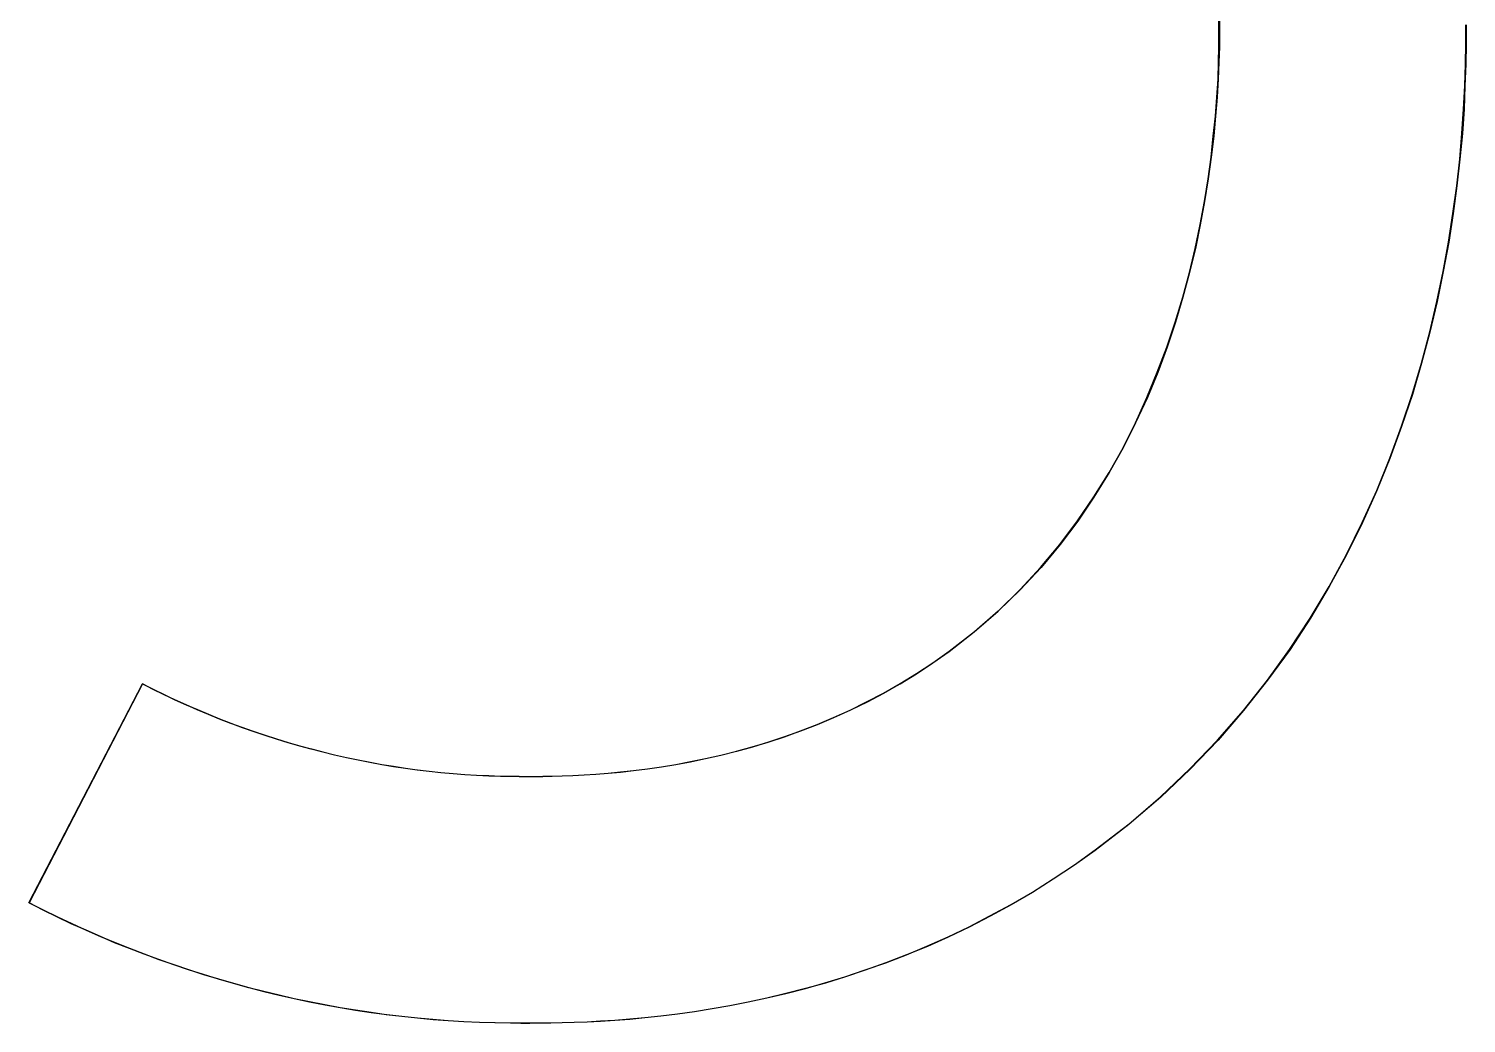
# Model space of a CAD drawing. Extents: x 22 to 393, y -205 to -25.
# Drawn here: x 365.639 to 368.952, y -47.699 to -45.406 of the extents above; entities that cross this region are included whole.
import ezdxf

# ---------------------------------------------------------------- set-up
doc = ezdxf.new("R2010")
doc.units = 0
doc.layers.add('BLACK', color=7, linetype='CONTINUOUS')

msp = doc.modelspace()

# ---------------------------------------------------------------- linework, layer by layer
at = {"layer": 'BLACK', "linetype": 'CONTINUOUS'}
for p, q in [((368.382, -45.4151), (368.382, -45.3857)), ((368.383, -45.3857), (368.383, -45.4151)), ((368.382, -45.4477), (368.382, -45.4151)), ((368.382, -45.4151), (368.382, -45.4151)), ((368.383, -45.4151), (368.383, -45.4151)), ((368.383, -45.4151), (368.383, -45.4477)), ((368.951, -45.4406), (368.951, -45.3972)), ((368.952, -45.3972), (368.952, -45.4407)), ((368.381, -45.4835), (368.382, -45.4477)), ((368.382, -45.4477), (368.382, -45.4477)), ((368.383, -45.4477), (368.382, -45.4835)), ((368.383, -45.4477), (368.383, -45.4477)), ((368.95, -45.4877), (368.951, -45.4406)), ((368.951, -45.4406), (368.951, -45.4406)), ((368.952, -45.4407), (368.951, -45.4877)), ((368.952, -45.4407), (368.952, -45.4407)), ((368.38, -45.5222), (368.381, -45.4835)), ((368.382, -45.4835), (368.38, -45.5223)), ((368.381, -45.4835), (368.381, -45.4835)), ((368.382, -45.4835), (368.382, -45.4835)), ((368.951, -45.4877), (368.949, -45.5381)), ((368.949, -45.5381), (368.95, -45.4877)), ((368.95, -45.4877), (368.95, -45.4877)), ((368.951, -45.4877), (368.951, -45.4877)), ((368.377, -45.5636), (368.38, -45.5222)), ((368.38, -45.5223), (368.378, -45.5637)), ((368.38, -45.5222), (368.38, -45.5222)), ((368.38, -45.5223), (368.38, -45.5223)), ((368.38, -45.5223), (368.38, -45.5223)), ((368.946, -45.5915), (368.949, -45.5381)), ((368.949, -45.5381), (368.947, -45.5916)), ((368.949, -45.5381), (368.949, -45.5381)), ((368.949, -45.5381), (368.949, -45.5381)), ((368.374, -45.6076), (368.377, -45.5637)), ((368.378, -45.5637), (368.374, -45.6076)), ((368.377, -45.5637), (368.377, -45.5636)), ((368.377, -45.5637), (368.377, -45.5637)), ((368.378, -45.5637), (368.378, -45.5637)), ((368.369, -45.6538), (368.374, -45.6076)), ((368.374, -45.6077), (368.37, -45.6539)), ((368.374, -45.6076), (368.374, -45.6076)), ((368.374, -45.6076), (368.374, -45.6077)), ((368.942, -45.6479), (368.946, -45.5916)), ((368.947, -45.5916), (368.943, -45.648)), ((368.946, -45.5916), (368.946, -45.5915)), ((368.947, -45.5916), (368.947, -45.5916)), ((368.947, -45.5916), (368.947, -45.5916)), ((368.937, -45.707), (368.942, -45.6479)), ((368.943, -45.648), (368.937, -45.707)), ((368.942, -45.6479), (368.942, -45.6479)), ((368.942, -45.6479), (368.942, -45.6479)), ((368.943, -45.648), (368.943, -45.648)), ((368.364, -45.7022), (368.369, -45.6538)), ((368.37, -45.6539), (368.364, -45.7023)), ((368.369, -45.6538), (368.369, -45.6538)), ((368.37, -45.6539), (368.37, -45.6539)), ((368.37, -45.6539), (368.37, -45.6539)), ((368.357, -45.7524), (368.364, -45.7022)), ((368.364, -45.7023), (368.357, -45.7525)), ((368.364, -45.7022), (368.364, -45.7022)), ((368.364, -45.7023), (368.364, -45.7023)), ((368.364, -45.7023), (368.364, -45.7023)), ((368.93, -45.7685), (368.937, -45.707)), ((368.937, -45.7071), (368.93, -45.7686)), ((368.937, -45.707), (368.937, -45.707)), ((368.937, -45.707), (368.937, -45.7071)), ((368.937, -45.707), (368.937, -45.707)), ((368.349, -45.8044), (368.357, -45.7524)), ((368.357, -45.7525), (368.349, -45.8045)), ((368.357, -45.7524), (368.357, -45.7524)), ((368.357, -45.7524), (368.357, -45.7524)), ((368.357, -45.7525), (368.357, -45.7525)), ((368.357, -45.7525), (368.357, -45.7525)), ((368.921, -45.8323), (368.93, -45.7685)), ((368.93, -45.7686), (368.922, -45.8323)), ((368.93, -45.7685), (368.93, -45.7685)), ((368.93, -45.7686), (368.93, -45.7686)), ((368.93, -45.7686), (368.93, -45.7686)), ((368.339, -45.8578), (368.349, -45.8044)), ((368.349, -45.8045), (368.339, -45.858)), ((368.349, -45.8044), (368.349, -45.8044)), ((368.349, -45.8045), (368.349, -45.8045)), ((368.349, -45.8045), (368.349, -45.8045)), ((368.911, -45.898), (368.921, -45.8323)), ((368.922, -45.8324), (368.912, -45.8981)), ((368.921, -45.8323), (368.921, -45.8323)), ((368.921, -45.8323), (368.921, -45.8323)), ((368.922, -45.8323), (368.922, -45.8323)), ((368.922, -45.8323), (368.922, -45.8324)), ((368.327, -45.9126), (368.339, -45.8578)), ((368.339, -45.858), (368.328, -45.9127)), ((368.339, -45.8578), (368.339, -45.8578)), ((368.339, -45.858), (368.339, -45.858)), ((368.339, -45.858), (368.339, -45.858)), ((368.314, -45.9684), (368.327, -45.9126)), ((368.328, -45.9127), (368.314, -45.9685)), ((368.327, -45.9126), (368.327, -45.9126)), ((368.328, -45.9127), (368.328, -45.9127)), ((368.899, -45.9656), (368.911, -45.898)), ((368.912, -45.8981), (368.899, -45.9657)), ((368.911, -45.898), (368.911, -45.898)), ((368.911, -45.898), (368.911, -45.898)), ((368.912, -45.8981), (368.912, -45.8981)), ((368.912, -45.8981), (368.912, -45.8981)), ((368.299, -46.0251), (368.314, -45.9684)), ((368.314, -45.9685), (368.299, -46.0252)), ((368.314, -45.9684), (368.314, -45.9684)), ((368.314, -45.9684), (368.314, -45.9684)), ((368.314, -45.9685), (368.314, -45.9685)), ((368.884, -46.0348), (368.899, -45.9656)), ((368.899, -45.9657), (368.885, -46.0349)), ((368.899, -45.9656), (368.899, -45.9656)), ((368.899, -45.9657), (368.899, -45.9657)), ((368.281, -46.0824), (368.299, -46.0251)), ((368.299, -46.0252), (368.282, -46.0826)), ((368.299, -46.0252), (368.299, -46.0252)), ((368.299, -46.0252), (368.299, -46.0252)), ((368.868, -46.1053), (368.884, -46.0348)), ((368.885, -46.0349), (368.868, -46.1054)), ((368.885, -46.0349), (368.885, -46.0349)), ((368.262, -46.1402), (368.281, -46.0824)), ((368.282, -46.0826), (368.263, -46.1404)), ((368.281, -46.0824), (368.281, -46.0824)), ((368.282, -46.0826), (368.282, -46.0826)), ((368.282, -46.0826), (368.282, -46.0826)), ((368.282, -46.0826), (368.282, -46.0826)), ((368.849, -46.1769), (368.868, -46.1053)), ((368.868, -46.1054), (368.849, -46.1771)), ((368.868, -46.1053), (368.868, -46.1053)), ((368.868, -46.1054), (368.868, -46.1054)), ((368.24, -46.1983), (368.262, -46.1402)), ((368.263, -46.1404), (368.241, -46.1985)), ((368.262, -46.1402), (368.262, -46.1402)), ((368.263, -46.1404), (368.263, -46.1404)), ((368.263, -46.1404), (368.263, -46.1404)), ((368.263, -46.1404), (368.263, -46.1404)), ((368.827, -46.2495), (368.849, -46.1769)), ((368.849, -46.1771), (368.828, -46.2497)), ((368.849, -46.1771), (368.849, -46.1771)), ((368.216, -46.2565), (368.24, -46.1983)), ((368.241, -46.1985), (368.217, -46.2567)), ((368.241, -46.1985), (368.241, -46.1985)), ((368.241, -46.1985), (368.241, -46.1985)), ((368.241, -46.1985), (368.241, -46.1985)), ((368.19, -46.3145), (368.216, -46.2565)), ((368.217, -46.2567), (368.19, -46.3147)), ((368.216, -46.2565), (368.216, -46.2565)), ((368.217, -46.2567), (368.217, -46.2567)), ((368.217, -46.2567), (368.217, -46.2567)), ((368.217, -46.2567), (368.217, -46.2567)), ((368.803, -46.3228), (368.827, -46.2495)), ((368.828, -46.2497), (368.803, -46.323)), ((368.827, -46.2495), (368.827, -46.2495)), ((368.828, -46.2497), (368.828, -46.2497)), ((368.828, -46.2497), (368.828, -46.2497)), ((368.161, -46.3721), (368.19, -46.3145)), ((368.19, -46.3147), (368.161, -46.3724)), ((368.19, -46.3147), (368.19, -46.3147)), ((368.19, -46.3147), (368.19, -46.3147)), ((368.776, -46.3966), (368.803, -46.3228)), ((368.803, -46.323), (368.776, -46.3968)), ((368.803, -46.3228), (368.803, -46.3228)), ((368.803, -46.323), (368.803, -46.323)), ((368.803, -46.323), (368.803, -46.323)), ((368.803, -46.323), (368.803, -46.323)), ((368.129, -46.4292), (368.161, -46.3721)), ((368.161, -46.3724), (368.129, -46.4295)), ((368.161, -46.3721), (368.161, -46.3721)), ((368.161, -46.3724), (368.161, -46.3724)), ((368.161, -46.3724), (368.161, -46.3724)), ((368.161, -46.3724), (368.161, -46.3724)), ((368.746, -46.4706), (368.776, -46.3966)), ((368.776, -46.3968), (368.746, -46.4708)), ((368.776, -46.3966), (368.776, -46.3966)), ((368.776, -46.3968), (368.776, -46.3968)), ((368.094, -46.4856), (368.129, -46.4292)), ((368.129, -46.4295), (368.094, -46.4859)), ((368.129, -46.4295), (368.129, -46.4295)), ((368.129, -46.4295), (368.129, -46.4295)), ((368.129, -46.4295), (368.129, -46.4295)), ((368.712, -46.5447), (368.746, -46.4706)), ((368.746, -46.4708), (368.713, -46.5449)), ((368.746, -46.4706), (368.746, -46.4706)), ((368.746, -46.4708), (368.746, -46.4708)), ((368.746, -46.4708), (368.746, -46.4708)), ((368.056, -46.541), (368.094, -46.4856)), ((368.094, -46.4859), (368.057, -46.5413)), ((368.094, -46.4859), (368.094, -46.4859)), ((368.094, -46.4859), (368.094, -46.4859)), ((368.015, -46.5952), (368.056, -46.541)), ((368.057, -46.5413), (368.016, -46.5955)), ((368.057, -46.5413), (368.057, -46.5413)), ((368.057, -46.5413), (368.057, -46.5413)), ((368.676, -46.6186), (368.712, -46.5447)), ((368.713, -46.5449), (368.676, -46.6189)), ((368.713, -46.5449), (368.713, -46.5449)), ((368.713, -46.5449), (368.713, -46.5449)), ((367.971, -46.648), (368.015, -46.5952)), ((368.016, -46.5955), (367.972, -46.6484)), ((368.016, -46.5955), (368.016, -46.5955)), ((368.016, -46.5955), (368.016, -46.5955)), ((368.016, -46.5955), (368.016, -46.5955)), ((368.636, -46.6921), (368.676, -46.6186)), ((368.676, -46.6189), (368.636, -46.6924)), ((368.676, -46.6186), (368.676, -46.6186)), ((368.676, -46.6189), (368.676, -46.6189)), ((368.676, -46.6189), (368.676, -46.6189)), ((368.676, -46.6189), (368.676, -46.6189)), ((367.924, -46.6993), (367.971, -46.648)), ((367.972, -46.6484), (367.924, -46.6997)), ((367.971, -46.648), (367.971, -46.648)), ((367.972, -46.6484), (367.972, -46.6484)), ((367.972, -46.6484), (367.972, -46.6484)), ((367.972, -46.6484), (367.972, -46.6484)), ((367.873, -46.7488), (367.924, -46.6993)), ((367.924, -46.6997), (367.873, -46.7492)), ((367.924, -46.6997), (367.924, -46.6997)), ((367.924, -46.6997), (367.924, -46.6997)), ((367.924, -46.6997), (367.924, -46.6997)), ((368.592, -46.765), (368.636, -46.6921)), ((368.636, -46.6924), (368.593, -46.7653)), ((368.636, -46.6921), (368.636, -46.6921)), ((368.636, -46.6924), (368.636, -46.6924)), ((368.636, -46.6924), (368.636, -46.6924)), ((368.636, -46.6924), (368.636, -46.6924)), ((367.818, -46.7963), (367.873, -46.7488)), ((367.873, -46.7492), (367.819, -46.7967)), ((367.873, -46.7492), (367.873, -46.7492)), ((367.873, -46.7492), (367.873, -46.7492)), ((367.873, -46.7492), (367.873, -46.7492)), ((368.545, -46.837), (368.592, -46.765)), ((368.593, -46.7653), (368.546, -46.8374)), ((368.592, -46.765), (368.592, -46.765)), ((368.593, -46.7653), (368.593, -46.7653)), ((368.593, -46.7653), (368.593, -46.7653)), ((367.76, -46.8416), (367.818, -46.7963)), ((367.819, -46.7967), (367.76, -46.8421)), ((367.819, -46.7967), (367.819, -46.7967)), ((367.819, -46.7967), (367.819, -46.7967)), ((367.819, -46.7967), (367.819, -46.7967)), ((367.723, -46.8682), (367.76, -46.8416)), ((367.76, -46.8421), (367.723, -46.8687)), ((367.76, -46.8421), (367.76, -46.8421)), ((367.76, -46.8421), (367.76, -46.8421)), ((367.76, -46.8421), (367.76, -46.8421)), ((368.494, -46.9081), (368.545, -46.837)), ((368.546, -46.8374), (368.494, -46.9084)), ((368.545, -46.837), (368.545, -46.837)), ((368.545, -46.837), (368.545, -46.837)), ((368.546, -46.8374), (368.546, -46.8374)), ((368.546, -46.8374), (368.546, -46.8374)), ((367.685, -46.8931), (367.723, -46.8682)), ((367.723, -46.8687), (367.685, -46.8936)), ((367.723, -46.8687), (367.723, -46.8687)), ((367.723, -46.8687), (367.723, -46.8687)), ((367.723, -46.8687), (367.723, -46.8687)), ((367.647, -46.9164), (367.685, -46.8931)), ((367.685, -46.8936), (367.647, -46.9169)), ((367.685, -46.8931), (367.685, -46.8931)), ((367.685, -46.8936), (367.685, -46.8936)), ((368.439, -46.9778), (368.494, -46.9081)), ((368.494, -46.9084), (368.439, -46.9782)), ((368.494, -46.9084), (368.494, -46.9084)), ((368.494, -46.9084), (368.494, -46.9084)), ((368.494, -46.9084), (368.494, -46.9084)), ((365.639, -47.4214), (365.901, -46.9163)), ((365.901, -46.9169), (365.64, -47.4214)), ((365.901, -46.9163), (365.901, -46.9162)), ((365.901, -46.9162), (365.901, -46.9162)), ((365.901, -46.9162), (365.901, -46.9162)), ((365.901, -46.9162), (365.901, -46.9162)), ((365.901, -46.9162), (365.901, -46.9162)), ((365.901, -46.9162), (365.901, -46.9162)), ((365.901, -46.9162), (365.901, -46.9162)), ((365.901, -46.9162), (365.901, -46.9162)), ((365.901, -46.9162), (365.901, -46.9162)), ((365.901, -46.9162), (365.901, -46.9162)), ((365.901, -46.9162), (365.901, -46.9162)), ((365.901, -46.9162), (365.926, -46.9289)), ((365.901, -46.9163), (365.901, -46.9163)), ((365.901, -46.9163), (365.901, -46.9163)), ((365.926, -46.9294), (365.901, -46.9169)), ((365.926, -46.9289), (365.951, -46.9412)), ((365.951, -46.9418), (365.926, -46.9294)), ((365.926, -46.9294), (365.926, -46.9294)), ((365.926, -46.9294), (365.926, -46.9294)), ((365.951, -46.9412), (365.976, -46.9532)), ((365.976, -46.9537), (365.951, -46.9418)), ((365.951, -46.9418), (365.951, -46.9418)), ((367.57, -46.9583), (367.609, -46.9381)), ((367.609, -46.9386), (367.571, -46.9588)), ((367.609, -46.9381), (367.647, -46.9164)), ((367.647, -46.9169), (367.609, -46.9386)), ((367.609, -46.9381), (367.609, -46.9381)), ((367.609, -46.9381), (367.609, -46.9381)), ((367.609, -46.9386), (367.609, -46.9386)), ((367.647, -46.9164), (367.647, -46.9164)), ((367.647, -46.9169), (367.647, -46.9169)), ((367.647, -46.9169), (367.647, -46.9169)), ((367.647, -46.9169), (367.647, -46.9169)), ((365.976, -46.9532), (365.976, -46.9532)), ((365.976, -46.9532), (366.002, -46.9647)), ((366.002, -46.9653), (365.976, -46.9537)), ((365.976, -46.9537), (365.976, -46.9537)), ((366.002, -46.9647), (366.002, -46.9647)), ((366.002, -46.9647), (366.028, -46.9759)), ((366.027, -46.9765), (366.002, -46.9653)), ((366.002, -46.9653), (366.002, -46.9653)), ((366.053, -46.9873), (366.027, -46.9765)), ((366.027, -46.9765), (366.027, -46.9765)), ((366.028, -46.9759), (366.028, -46.9759)), ((366.028, -46.9759), (366.053, -46.9867)), ((367.494, -46.9944), (367.532, -46.977)), ((367.533, -46.9776), (367.494, -46.9949)), ((367.532, -46.977), (367.57, -46.9583)), ((367.532, -46.977), (367.532, -46.977)), ((367.532, -46.977), (367.532, -46.977)), ((367.571, -46.9588), (367.533, -46.9776)), ((367.533, -46.9776), (367.533, -46.9776)), ((367.57, -46.9583), (367.57, -46.9583)), ((367.57, -46.9583), (367.57, -46.9583)), ((367.571, -46.9588), (367.571, -46.9588)), ((367.571, -46.9588), (367.571, -46.9588)), ((367.571, -46.9588), (367.571, -46.9588)), ((368.379, -47.0461), (368.439, -46.9778)), ((368.439, -46.9782), (368.38, -47.0465)), ((368.439, -46.9782), (368.439, -46.9782)), ((368.439, -46.9782), (368.439, -46.9782)), ((368.439, -46.9782), (368.439, -46.9782)), ((366.053, -46.9867), (366.053, -46.9867)), ((366.053, -46.9867), (366.053, -46.9867)), ((366.053, -46.9867), (366.053, -46.9867)), ((366.053, -46.9867), (366.053, -46.9867)), ((366.053, -46.9867), (366.079, -46.9972)), ((366.079, -46.9977), (366.053, -46.9873)), ((366.053, -46.9873), (366.053, -46.9873)), ((366.079, -46.9972), (366.079, -46.9972)), ((366.079, -46.9972), (366.105, -47.0072)), ((366.105, -47.0078), (366.079, -46.9977)), ((366.079, -46.9977), (366.079, -46.9977)), ((366.105, -47.0072), (366.105, -47.0072)), ((366.105, -47.0072), (366.131, -47.0169)), ((366.131, -47.0174), (366.105, -47.0078)), ((366.105, -47.0078), (366.105, -47.0078)), ((366.105, -47.0078), (366.105, -47.0078)), ((367.418, -47.025), (367.456, -47.0103)), ((367.456, -47.0109), (367.418, -47.0256)), ((367.456, -47.0103), (367.494, -46.9944)), ((367.494, -46.9949), (367.456, -47.0109)), ((367.456, -47.0103), (367.456, -47.0103)), ((367.456, -47.0109), (367.456, -47.0109)), ((367.456, -47.0109), (367.456, -47.0109)), ((367.494, -46.9944), (367.494, -46.9944)), ((367.494, -46.9949), (367.494, -46.9949)), ((367.494, -46.9949), (367.494, -46.9949)), ((366.131, -47.0169), (366.131, -47.0169)), ((366.131, -47.0169), (366.158, -47.0262)), ((366.157, -47.0267), (366.131, -47.0174)), ((366.131, -47.0174), (366.131, -47.0174)), ((366.131, -47.0174), (366.131, -47.0174)), ((366.184, -47.0356), (366.157, -47.0267)), ((366.157, -47.0267), (366.157, -47.0267)), ((366.158, -47.0262), (366.158, -47.0262)), ((366.158, -47.0262), (366.184, -47.035)), ((366.184, -47.035), (366.184, -47.035)), ((366.184, -47.035), (366.21, -47.0435)), ((366.21, -47.0441), (366.184, -47.0356)), ((366.184, -47.0356), (366.184, -47.0356)), ((366.21, -47.0435), (366.21, -47.0435)), ((366.21, -47.0435), (366.237, -47.0516)), ((366.237, -47.0522), (366.21, -47.0441)), ((366.21, -47.0441), (366.21, -47.0441)), ((366.21, -47.0441), (366.21, -47.0441)), ((367.343, -47.0507), (367.381, -47.0385)), ((367.381, -47.039), (367.344, -47.0513)), ((367.381, -47.0385), (367.418, -47.025)), ((367.418, -47.0256), (367.381, -47.039)), ((367.381, -47.0385), (367.381, -47.0385)), ((367.381, -47.039), (367.381, -47.039)), ((367.381, -47.039), (367.381, -47.039)), ((367.381, -47.039), (367.381, -47.039)), ((367.418, -47.025), (367.418, -47.025)), ((367.418, -47.0256), (367.418, -47.0256)), ((367.418, -47.0256), (367.418, -47.0256)), ((366.237, -47.0516), (366.237, -47.0516)), ((366.237, -47.0516), (366.237, -47.0517)), ((366.237, -47.0517), (366.264, -47.0594)), ((366.264, -47.0599), (366.237, -47.0522)), ((366.237, -47.0522), (366.237, -47.0522)), ((366.264, -47.0594), (366.264, -47.0594)), ((366.264, -47.0594), (366.264, -47.0594)), ((366.264, -47.0594), (366.291, -47.0667)), ((366.29, -47.0673), (366.264, -47.0599)), ((366.264, -47.0599), (366.264, -47.0599)), ((366.317, -47.0742), (366.29, -47.0673)), ((366.29, -47.0673), (366.29, -47.0673)), ((366.29, -47.0673), (366.29, -47.0673)), ((366.291, -47.0667), (366.291, -47.0667)), ((366.291, -47.0667), (366.291, -47.0667)), ((366.291, -47.0667), (366.317, -47.0736)), ((366.317, -47.0736), (366.317, -47.0736)), ((366.317, -47.0736), (366.344, -47.0802)), ((366.344, -47.0807), (366.317, -47.0742)), ((366.317, -47.0742), (366.317, -47.0742)), ((366.317, -47.0742), (366.317, -47.0742)), ((367.234, -47.0809), (367.27, -47.0719)), ((367.27, -47.0725), (367.234, -47.0815)), ((367.27, -47.0719), (367.306, -47.0619)), ((367.307, -47.0624), (367.27, -47.0725)), ((367.27, -47.0719), (367.27, -47.0719)), ((367.27, -47.0725), (367.27, -47.0725)), ((367.306, -47.0619), (367.343, -47.0507)), ((367.344, -47.0513), (367.307, -47.0624)), ((367.307, -47.0624), (367.307, -47.0624)), ((367.307, -47.0624), (367.307, -47.0624)), ((367.344, -47.0513), (367.344, -47.0513)), ((367.344, -47.0513), (367.344, -47.0513)), ((368.315, -47.1126), (368.379, -47.0461)), ((368.38, -47.0465), (368.316, -47.113)), ((368.38, -47.0465), (368.38, -47.0465)), ((368.38, -47.0465), (368.38, -47.0465)), ((366.344, -47.0802), (366.344, -47.0802)), ((366.344, -47.0802), (366.344, -47.0802)), ((366.344, -47.0802), (366.371, -47.0863)), ((366.371, -47.0869), (366.344, -47.0807)), ((366.344, -47.0807), (366.344, -47.0807)), ((366.344, -47.0807), (366.344, -47.0807)), ((366.371, -47.0863), (366.371, -47.0863)), ((366.371, -47.0863), (366.371, -47.0863)), ((366.371, -47.0863), (366.371, -47.0863)), ((366.371, -47.0863), (366.371, -47.0863)), ((366.371, -47.0863), (366.398, -47.092)), ((366.398, -47.0926), (366.371, -47.0869)), ((366.371, -47.0869), (366.371, -47.0869)), ((366.398, -47.092), (366.398, -47.092)), ((366.398, -47.092), (366.398, -47.092)), ((366.398, -47.092), (366.398, -47.092)), ((366.398, -47.092), (366.398, -47.092)), ((366.398, -47.092), (366.426, -47.0974)), ((366.425, -47.098), (366.398, -47.0926)), ((366.398, -47.0926), (366.398, -47.0926)), ((366.453, -47.1029), (366.425, -47.098)), ((366.425, -47.098), (366.425, -47.098)), ((366.425, -47.098), (366.425, -47.098)), ((366.426, -47.0974), (366.426, -47.0974)), ((366.426, -47.0974), (366.426, -47.0974)), ((366.426, -47.0974), (366.426, -47.0974)), ((366.426, -47.0974), (366.426, -47.0974)), ((366.426, -47.0974), (366.453, -47.1023)), ((366.453, -47.1023), (366.453, -47.1023)), ((366.453, -47.1023), (366.48, -47.1068)), ((366.48, -47.1074), (366.453, -47.1029)), ((366.453, -47.1029), (366.453, -47.1029)), ((366.48, -47.1068), (366.48, -47.1068)), ((366.48, -47.1068), (366.507, -47.111)), ((366.507, -47.1116), (366.48, -47.1074)), ((366.48, -47.1074), (366.48, -47.1074)), ((366.48, -47.1074), (366.48, -47.1074)), ((367.065, -47.1125), (367.097, -47.1078)), ((367.097, -47.1084), (367.065, -47.1131)), ((367.097, -47.1078), (367.13, -47.1024)), ((367.13, -47.103), (367.097, -47.1084)), ((367.097, -47.1078), (367.097, -47.1078)), ((367.097, -47.1084), (367.097, -47.1084)), ((367.097, -47.1084), (367.097, -47.1084)), ((367.13, -47.1024), (367.164, -47.0961)), ((367.164, -47.0967), (367.13, -47.103)), ((367.13, -47.1024), (367.13, -47.1024)), ((367.13, -47.1024), (367.13, -47.1024)), ((367.13, -47.1024), (367.13, -47.1024)), ((367.13, -47.103), (367.13, -47.103)), ((367.13, -47.103), (367.13, -47.103)), ((367.164, -47.0961), (367.199, -47.089)), ((367.199, -47.0896), (367.164, -47.0967)), ((367.164, -47.0961), (367.164, -47.0961)), ((367.164, -47.0967), (367.164, -47.0967)), ((367.164, -47.0967), (367.164, -47.0967)), ((367.199, -47.089), (367.234, -47.0809)), ((367.234, -47.0815), (367.199, -47.0896)), ((367.199, -47.089), (367.199, -47.089)), ((367.199, -47.089), (367.199, -47.089)), ((367.199, -47.0896), (367.199, -47.0896)), ((367.234, -47.0809), (367.234, -47.0809)), ((367.234, -47.0815), (367.234, -47.0815)), ((367.234, -47.0815), (367.234, -47.0815)), ((366.507, -47.111), (366.507, -47.111)), ((366.507, -47.111), (366.507, -47.111)), ((366.507, -47.111), (366.534, -47.1147)), ((366.534, -47.1153), (366.507, -47.1116)), ((366.507, -47.1116), (366.507, -47.1116)), ((366.534, -47.1147), (366.534, -47.1147)), ((366.534, -47.1147), (366.535, -47.1147)), ((366.562, -47.1186), (366.534, -47.1153)), ((366.534, -47.1153), (366.534, -47.1153)), ((366.534, -47.1153), (366.534, -47.1153)), ((366.535, -47.1147), (366.535, -47.1147)), ((366.535, -47.1147), (366.562, -47.118)), ((366.562, -47.118), (366.562, -47.118)), ((366.562, -47.118), (366.589, -47.1209)), ((366.589, -47.1215), (366.562, -47.1186)), ((366.562, -47.1186), (366.562, -47.1186)), ((366.589, -47.1209), (366.589, -47.1209)), ((366.589, -47.1209), (366.617, -47.1234)), ((366.617, -47.124), (366.589, -47.1215)), ((366.589, -47.1215), (366.589, -47.1215)), ((366.589, -47.1215), (366.589, -47.1215)), ((366.617, -47.1234), (366.617, -47.1234)), ((366.617, -47.1234), (366.644, -47.1255)), ((366.644, -47.1261), (366.617, -47.124)), ((366.617, -47.124), (366.617, -47.124)), ((366.644, -47.1255), (366.644, -47.1255)), ((366.644, -47.1255), (366.644, -47.1255)), ((366.644, -47.1255), (366.671, -47.1272)), ((366.671, -47.1278), (366.644, -47.1261)), ((366.644, -47.1261), (366.644, -47.1261)), ((366.671, -47.1272), (366.671, -47.1272)), ((366.671, -47.1272), (366.699, -47.1284)), ((366.699, -47.129), (366.671, -47.1278)), ((366.671, -47.1278), (366.671, -47.1278)), ((366.699, -47.1284), (366.699, -47.1284)), ((366.699, -47.1284), (366.726, -47.1293)), ((366.726, -47.1299), (366.699, -47.129)), ((366.699, -47.129), (366.699, -47.129)), ((366.726, -47.1293), (366.726, -47.1293)), ((366.726, -47.1293), (366.754, -47.1297)), ((366.754, -47.1303), (366.726, -47.1299)), ((366.726, -47.1299), (366.726, -47.1299)), ((366.754, -47.1297), (366.754, -47.1297)), ((366.754, -47.1297), (366.769, -47.1299)), ((366.769, -47.1305), (366.754, -47.1303)), ((366.754, -47.1303), (366.754, -47.1303)), ((366.769, -47.1299), (366.769, -47.1299)), ((366.769, -47.1299), (366.785, -47.13)), ((366.785, -47.1306), (366.769, -47.1305)), ((366.769, -47.1305), (366.769, -47.1305)), ((366.785, -47.13), (366.785, -47.13)), ((366.785, -47.13), (366.804, -47.13)), ((366.804, -47.1306), (366.785, -47.1306)), ((366.785, -47.1306), (366.785, -47.1306)), ((366.804, -47.13), (366.824, -47.1299)), ((366.824, -47.1305), (366.804, -47.1306)), ((366.804, -47.1306), (366.804, -47.1306)), ((366.824, -47.1299), (366.845, -47.1295)), ((366.845, -47.1301), (366.824, -47.1305)), ((366.824, -47.1305), (366.824, -47.1305)), ((366.845, -47.1295), (366.868, -47.1289)), ((366.868, -47.1295), (366.845, -47.1301)), ((366.845, -47.1301), (366.845, -47.1301)), ((366.868, -47.1289), (366.893, -47.128)), ((366.893, -47.1286), (366.868, -47.1295)), ((366.868, -47.1289), (366.868, -47.1289)), ((366.868, -47.1295), (366.868, -47.1295)), ((366.893, -47.128), (366.919, -47.1266)), ((366.919, -47.1272), (366.893, -47.1286)), ((366.893, -47.128), (366.893, -47.128)), ((366.893, -47.1286), (366.893, -47.1286)), ((366.919, -47.1266), (366.946, -47.1249)), ((366.946, -47.1255), (366.919, -47.1272)), ((366.919, -47.1266), (366.919, -47.1266)), ((366.919, -47.1272), (366.919, -47.1272)), ((366.946, -47.1249), (366.974, -47.1227)), ((366.974, -47.1233), (366.946, -47.1255)), ((366.946, -47.1249), (366.946, -47.1249)), ((366.946, -47.1249), (366.946, -47.1249)), ((366.946, -47.1249), (366.946, -47.1249)), ((366.946, -47.1255), (366.946, -47.1255)), ((366.974, -47.1227), (367.003, -47.1199)), ((367.003, -47.1205), (366.974, -47.1233)), ((366.974, -47.1227), (366.974, -47.1227)), ((366.974, -47.1233), (366.974, -47.1233)), ((367.003, -47.1199), (367.033, -47.1165)), ((367.033, -47.1171), (367.003, -47.1205)), ((367.003, -47.1199), (367.003, -47.1199)), ((367.003, -47.1205), (367.003, -47.1205)), ((367.003, -47.1205), (367.003, -47.1205)), ((367.033, -47.1165), (367.065, -47.1125)), ((367.065, -47.1131), (367.033, -47.1171)), ((367.033, -47.1165), (367.033, -47.1165)), ((367.033, -47.1171), (367.033, -47.1171)), ((367.065, -47.1125), (367.065, -47.1125)), ((367.065, -47.1131), (367.065, -47.1131)), ((367.065, -47.1131), (367.065, -47.1131)), ((368.247, -47.1772), (368.315, -47.1126)), ((368.316, -47.113), (368.248, -47.1777)), ((368.316, -47.113), (368.316, -47.113)), ((368.316, -47.113), (368.316, -47.113)), ((368.316, -47.113), (368.316, -47.113)), ((368.174, -47.2397), (368.247, -47.1772)), ((368.248, -47.1777), (368.175, -47.2401)), ((368.247, -47.1772), (368.247, -47.1772)), ((368.248, -47.1777), (368.248, -47.1777)), ((368.248, -47.1777), (368.248, -47.1777)), ((368.248, -47.1777), (368.248, -47.1777)), ((368.097, -47.2998), (368.174, -47.2397)), ((368.175, -47.2402), (368.097, -47.3003)), ((368.175, -47.2401), (368.175, -47.2401)), ((368.175, -47.2401), (368.175, -47.2402)), ((368.175, -47.2402), (368.175, -47.2402)), ((368.049, -47.3341), (368.097, -47.2998)), ((368.097, -47.3003), (368.049, -47.3346)), ((368.097, -47.3003), (368.097, -47.3003)), ((368.097, -47.3003), (368.097, -47.3003)), ((368.097, -47.3003), (368.097, -47.3003)), ((368, -47.3664), (368.049, -47.3341)), ((368.049, -47.3346), (368, -47.3669)), ((368.049, -47.3346), (368.049, -47.3346)), ((368.049, -47.3346), (368.049, -47.3346)), ((367.952, -47.3968), (368, -47.3664)), ((368, -47.3669), (367.952, -47.3973)), ((368, -47.3669), (368, -47.3669)), ((368, -47.3669), (368, -47.3669)), ((367.903, -47.4252), (367.952, -47.3968)), ((367.952, -47.3973), (367.903, -47.4257)), ((367.952, -47.3973), (367.952, -47.3973)), ((367.952, -47.3973), (367.952, -47.3973)), ((367.952, -47.3973), (367.952, -47.3973)), ((365.639, -47.4215), (365.639, -47.4214)), ((365.639, -47.4214), (365.639, -47.4214)), ((365.639, -47.4216), (365.639, -47.4215)), ((365.639, -47.4215), (365.639, -47.4215)), ((365.639, -47.4217), (365.639, -47.4216)), ((365.639, -47.4218), (365.639, -47.4217)), ((365.639, -47.4217), (365.639, -47.4217)), ((365.639, -47.4217), (365.639, -47.4217)), ((365.64, -47.4218), (365.639, -47.4218)), ((365.64, -47.4214), (365.672, -47.4377)), ((365.672, -47.4383), (365.64, -47.4218)), ((365.64, -47.4218), (365.64, -47.4218)), ((365.64, -47.4218), (365.64, -47.4218)), ((365.672, -47.4377), (365.672, -47.4377)), ((365.672, -47.4377), (365.672, -47.4377)), ((365.672, -47.4377), (365.672, -47.4377)), ((365.672, -47.4377), (365.672, -47.4377)), ((365.672, -47.4377), (365.705, -47.4537)), ((365.705, -47.4542), (365.672, -47.4383)), ((365.672, -47.4383), (365.672, -47.4383)), ((367.854, -47.4518), (367.903, -47.4252)), ((367.903, -47.4257), (367.855, -47.4523)), ((367.903, -47.4252), (367.903, -47.4252)), ((367.903, -47.4257), (367.903, -47.4257)), ((367.903, -47.4257), (367.903, -47.4257)), ((367.903, -47.4257), (367.903, -47.4257)), ((365.705, -47.4537), (365.738, -47.4692)), ((365.737, -47.4697), (365.705, -47.4542)), ((365.705, -47.4542), (365.705, -47.4542)), ((365.771, -47.4847), (365.737, -47.4697)), ((365.737, -47.4697), (365.737, -47.4697)), ((365.738, -47.4692), (365.738, -47.4692)), ((365.738, -47.4692), (365.771, -47.4842)), ((367.806, -47.4766), (367.854, -47.4518)), ((367.855, -47.4523), (367.806, -47.4772)), ((367.855, -47.4523), (367.855, -47.4523)), ((367.855, -47.4523), (367.855, -47.4523)), ((365.771, -47.4842), (365.771, -47.4842)), ((365.771, -47.4842), (365.804, -47.4987)), ((365.804, -47.4993), (365.771, -47.4847)), ((365.771, -47.4847), (365.771, -47.4847)), ((365.804, -47.4987), (365.804, -47.4987)), ((365.804, -47.4987), (365.838, -47.5127)), ((365.837, -47.5133), (365.804, -47.4993)), ((365.804, -47.4993), (365.804, -47.4993)), ((367.709, -47.5212), (367.758, -47.4998)), ((367.758, -47.5003), (367.71, -47.5218)), ((367.758, -47.4997), (367.806, -47.4766)), ((367.806, -47.4772), (367.758, -47.5003)), ((367.758, -47.4998), (367.758, -47.4997)), ((367.758, -47.5003), (367.758, -47.5003)), ((367.758, -47.5003), (367.758, -47.5003)), ((367.758, -47.5003), (367.758, -47.5003)), ((367.806, -47.4766), (367.806, -47.4766)), ((367.806, -47.4772), (367.806, -47.4772)), ((367.806, -47.4772), (367.806, -47.4772)), ((365.871, -47.5268), (365.837, -47.5133)), ((365.837, -47.5133), (365.837, -47.5133)), ((365.838, -47.5127), (365.838, -47.5127)), ((365.838, -47.5127), (365.838, -47.5127)), ((365.838, -47.5127), (365.838, -47.5127)), ((365.838, -47.5127), (365.838, -47.5127)), ((365.838, -47.5127), (365.871, -47.5263)), ((365.871, -47.5263), (365.871, -47.5263)), ((365.871, -47.5263), (365.905, -47.5393)), ((365.905, -47.5399), (365.871, -47.5268)), ((365.871, -47.5268), (365.871, -47.5268)), ((365.871, -47.5268), (365.871, -47.5268)), ((365.905, -47.5393), (365.905, -47.5393)), ((365.905, -47.5393), (365.939, -47.5518)), ((365.939, -47.5524), (365.905, -47.5399)), ((365.905, -47.5399), (365.905, -47.5399)), ((367.614, -47.5594), (367.662, -47.5411)), ((367.662, -47.5411), (367.709, -47.5212)), ((367.71, -47.5218), (367.662, -47.5416)), ((367.662, -47.5411), (367.662, -47.5411)), ((367.71, -47.5218), (367.71, -47.5218)), ((367.71, -47.5218), (367.71, -47.5218)), ((365.939, -47.5518), (365.939, -47.5518)), ((365.939, -47.5518), (365.973, -47.5639)), ((365.973, -47.5644), (365.939, -47.5524)), ((365.939, -47.5524), (365.939, -47.5524)), ((365.973, -47.5639), (365.973, -47.5639)), ((365.973, -47.5639), (366.007, -47.5754)), ((366.007, -47.576), (365.973, -47.5644)), ((365.973, -47.5644), (365.973, -47.5644)), ((367.567, -47.5762), (367.614, -47.5594)), ((367.614, -47.56), (367.567, -47.5768)), ((367.662, -47.5416), (367.614, -47.56)), ((367.614, -47.5594), (367.614, -47.5594)), ((367.614, -47.56), (367.614, -47.56)), ((367.614, -47.56), (367.614, -47.56)), ((367.614, -47.56), (367.614, -47.56)), ((367.662, -47.5416), (367.662, -47.5416)), ((367.662, -47.5416), (367.662, -47.5416)), ((366.007, -47.5754), (366.007, -47.5754)), ((366.007, -47.5754), (366.042, -47.5864)), ((366.042, -47.587), (366.007, -47.576)), ((366.007, -47.576), (366.007, -47.576)), ((366.042, -47.5864), (366.042, -47.5864)), ((366.042, -47.5864), (366.076, -47.597)), ((366.076, -47.5975), (366.042, -47.587)), ((366.042, -47.587), (366.042, -47.587)), ((366.076, -47.597), (366.076, -47.597)), ((366.076, -47.597), (366.111, -47.607)), ((366.111, -47.6076), (366.076, -47.5975)), ((366.076, -47.5975), (366.076, -47.5975)), ((366.111, -47.607), (366.111, -47.607)), ((366.111, -47.607), (366.111, -47.607)), ((366.111, -47.607), (366.146, -47.6165)), ((366.146, -47.6171), (366.111, -47.6076)), ((366.111, -47.6076), (366.111, -47.6076)), ((366.111, -47.6076), (366.111, -47.6076)), ((367.429, -47.6186), (367.474, -47.6058)), ((367.475, -47.6064), (367.429, -47.6192)), ((367.474, -47.6058), (367.52, -47.5917)), ((367.474, -47.6058), (367.474, -47.6058)), ((367.521, -47.5923), (367.475, -47.6064)), ((367.475, -47.6064), (367.475, -47.6064)), ((367.52, -47.5917), (367.567, -47.5763)), ((367.567, -47.5768), (367.521, -47.5923)), ((367.521, -47.5923), (367.521, -47.5923)), ((367.567, -47.5763), (367.567, -47.5762)), ((367.567, -47.5768), (367.567, -47.5768)), ((367.567, -47.5768), (367.567, -47.5768)), ((367.567, -47.5768), (367.567, -47.5768)), ((366.146, -47.6165), (366.146, -47.6165)), ((366.146, -47.6165), (366.146, -47.6165)), ((366.146, -47.6165), (366.181, -47.6255)), ((366.181, -47.6261), (366.146, -47.6171)), ((366.146, -47.6171), (366.146, -47.6171)), ((366.181, -47.6255), (366.216, -47.634)), ((366.216, -47.6345), (366.181, -47.6261)), ((366.181, -47.6261), (366.181, -47.6261)), ((366.181, -47.6261), (366.181, -47.6261)), ((366.216, -47.634), (366.251, -47.6419)), ((366.251, -47.6425), (366.216, -47.6345)), ((366.216, -47.6345), (366.216, -47.6345)), ((367.297, -47.6499), (367.34, -47.6406)), ((367.34, -47.6406), (367.384, -47.6302)), ((367.384, -47.6308), (367.34, -47.6412)), ((367.34, -47.6406), (367.34, -47.6406)), ((367.384, -47.6302), (367.429, -47.6186)), ((367.429, -47.6192), (367.384, -47.6308)), ((367.384, -47.6302), (367.384, -47.6302)), ((367.384, -47.6302), (367.384, -47.6302)), ((367.384, -47.6308), (367.384, -47.6308)), ((367.429, -47.6186), (367.429, -47.6186)), ((367.429, -47.6192), (367.429, -47.6192)), ((367.429, -47.6192), (367.429, -47.6192)), ((366.251, -47.6419), (366.251, -47.6419)), ((366.251, -47.6419), (366.251, -47.6419)), ((366.251, -47.6419), (366.286, -47.6494)), ((366.286, -47.65), (366.251, -47.6425)), ((366.251, -47.6425), (366.251, -47.6425)), ((366.286, -47.6494), (366.286, -47.6494)), ((366.286, -47.6494), (366.286, -47.6494)), ((366.286, -47.6494), (366.286, -47.6494)), ((366.286, -47.6494), (366.286, -47.6494)), ((366.286, -47.6494), (366.322, -47.6563)), ((366.321, -47.6569), (366.286, -47.65)), ((366.286, -47.65), (366.286, -47.65)), ((366.286, -47.65), (366.286, -47.65)), ((366.357, -47.6633), (366.321, -47.6569)), ((366.321, -47.6569), (366.321, -47.6569)), ((366.322, -47.6563), (366.357, -47.6627)), ((366.357, -47.6627), (366.357, -47.6627)), ((366.357, -47.6627), (366.392, -47.6686)), ((366.392, -47.6692), (366.357, -47.6633)), ((366.357, -47.6633), (366.357, -47.6633)), ((366.392, -47.6686), (366.392, -47.6686)), ((366.392, -47.6686), (366.428, -47.674)), ((366.428, -47.6746), (366.392, -47.6692)), ((366.392, -47.6692), (366.392, -47.6692)), ((366.392, -47.6692), (366.392, -47.6692)), ((366.428, -47.674), (366.428, -47.674)), ((366.428, -47.674), (366.428, -47.674)), ((366.428, -47.674), (366.464, -47.6788)), ((367.134, -47.6773), (367.173, -47.6718)), ((367.173, -47.6724), (367.134, -47.6779)), ((367.173, -47.6718), (367.214, -47.6654)), ((367.214, -47.666), (367.173, -47.6724)), ((367.173, -47.6718), (367.173, -47.6718)), ((367.173, -47.6718), (367.173, -47.6718)), ((367.173, -47.6724), (367.173, -47.6724)), ((367.173, -47.6724), (367.173, -47.6724)), ((367.214, -47.6654), (367.255, -47.6582)), ((367.255, -47.6588), (367.214, -47.666)), ((367.214, -47.6654), (367.214, -47.6654)), ((367.214, -47.6654), (367.214, -47.6654)), ((367.214, -47.666), (367.214, -47.666)), ((367.214, -47.666), (367.214, -47.666)), ((367.255, -47.6582), (367.297, -47.6499)), ((367.297, -47.6505), (367.255, -47.6588)), ((367.255, -47.6582), (367.255, -47.6582)), ((367.255, -47.6582), (367.255, -47.6582)), ((367.255, -47.6588), (367.255, -47.6588)), ((367.255, -47.6588), (367.255, -47.6588)), ((367.34, -47.6412), (367.297, -47.6505)), ((367.297, -47.6499), (367.297, -47.6499)), ((367.297, -47.6505), (367.297, -47.6505)), ((367.297, -47.6505), (367.297, -47.6505)), ((367.34, -47.6412), (367.34, -47.6412)), ((366.463, -47.6794), (366.428, -47.6746)), ((366.428, -47.6746), (366.428, -47.6746)), ((366.499, -47.6837), (366.463, -47.6794)), ((366.463, -47.6794), (366.463, -47.6794)), ((366.463, -47.6794), (366.463, -47.6794)), ((366.464, -47.6788), (366.464, -47.6788)), ((366.464, -47.6788), (366.464, -47.6788)), ((366.464, -47.6788), (366.464, -47.6788)), ((366.464, -47.6788), (366.499, -47.6831)), ((366.499, -47.6831), (366.499, -47.6831)), ((366.499, -47.6831), (366.535, -47.6869)), ((366.535, -47.6875), (366.499, -47.6837)), ((366.499, -47.6837), (366.499, -47.6837)), ((366.535, -47.6869), (366.535, -47.6869)), ((366.535, -47.6869), (366.571, -47.6901)), ((366.57, -47.6907), (366.535, -47.6875)), ((366.535, -47.6875), (366.535, -47.6875)), ((366.535, -47.6875), (366.535, -47.6875)), ((366.606, -47.6934), (366.57, -47.6907)), ((366.57, -47.6907), (366.57, -47.6907)), ((366.571, -47.6901), (366.571, -47.6901)), ((366.571, -47.6901), (366.606, -47.6928)), ((366.606, -47.6928), (366.606, -47.6928)), ((366.606, -47.6928), (366.606, -47.6928)), ((366.606, -47.6928), (366.642, -47.695)), ((366.642, -47.6956), (366.606, -47.6934)), ((366.606, -47.6934), (366.606, -47.6934)), ((366.642, -47.695), (366.642, -47.695)), ((366.642, -47.695), (366.678, -47.6966)), ((366.678, -47.6972), (366.642, -47.6956)), ((366.642, -47.6956), (366.642, -47.6956)), ((366.642, -47.6956), (366.642, -47.6956)), ((366.678, -47.6966), (366.678, -47.6966)), ((366.678, -47.6966), (366.714, -47.6977)), ((366.713, -47.6983), (366.678, -47.6972)), ((366.678, -47.6972), (366.678, -47.6972)), ((366.749, -47.6989), (366.713, -47.6983)), ((366.713, -47.6983), (366.713, -47.6983)), ((366.714, -47.6977), (366.714, -47.6977)), ((366.714, -47.6977), (366.749, -47.6983)), ((366.749, -47.6983), (366.749, -47.6983)), ((366.749, -47.6983), (366.75, -47.6983)), ((366.75, -47.6989), (366.749, -47.6989)), ((366.749, -47.6989), (366.749, -47.6989)), ((366.75, -47.6983), (366.75, -47.6983)), ((366.75, -47.6983), (366.752, -47.6983)), ((366.752, -47.6989), (366.75, -47.6989)), ((366.75, -47.6989), (366.75, -47.6989)), ((366.752, -47.6983), (366.752, -47.6983)), ((366.752, -47.6983), (366.753, -47.6983)), ((366.753, -47.6989), (366.752, -47.6989)), ((366.752, -47.6989), (366.752, -47.6989)), ((366.753, -47.6983), (366.753, -47.6983)), ((366.753, -47.6983), (366.754, -47.6983)), ((366.754, -47.6989), (366.753, -47.6989)), ((366.753, -47.6989), (366.753, -47.6989)), ((366.754, -47.6983), (366.754, -47.6983)), ((366.754, -47.6983), (366.756, -47.6983)), ((366.756, -47.6989), (366.754, -47.6989)), ((366.754, -47.6989), (366.754, -47.6989)), ((366.756, -47.6983), (366.756, -47.6983)), ((366.756, -47.6983), (366.757, -47.6983)), ((366.757, -47.699), (366.756, -47.6989)), ((366.756, -47.6989), (366.756, -47.6989)), ((366.757, -47.6983), (366.757, -47.6983)), ((366.757, -47.6983), (366.758, -47.6984)), ((366.758, -47.699), (366.757, -47.699)), ((366.757, -47.699), (366.757, -47.699)), ((366.758, -47.6984), (366.758, -47.6984)), ((366.758, -47.6984), (366.76, -47.6984)), ((366.76, -47.699), (366.758, -47.699)), ((366.758, -47.699), (366.758, -47.699)), ((366.76, -47.6984), (366.76, -47.6984)), ((366.76, -47.6984), (366.761, -47.6984)), ((366.761, -47.699), (366.76, -47.699)), ((366.76, -47.699), (366.76, -47.699)), ((366.761, -47.6984), (366.761, -47.6984)), ((366.761, -47.6984), (366.762, -47.6984)), ((366.762, -47.699), (366.761, -47.699)), ((366.761, -47.699), (366.761, -47.699)), ((366.762, -47.6984), (366.762, -47.6984)), ((366.762, -47.6984), (366.764, -47.6984)), ((366.764, -47.699), (366.762, -47.699)), ((366.762, -47.699), (366.762, -47.699)), ((366.764, -47.6984), (366.764, -47.6984)), ((366.764, -47.6984), (366.765, -47.6984)), ((366.765, -47.699), (366.764, -47.699)), ((366.764, -47.699), (366.764, -47.699)), ((366.765, -47.6984), (366.765, -47.6984)), ((366.765, -47.6984), (366.766, -47.6984)), ((366.766, -47.699), (366.765, -47.699)), ((366.765, -47.699), (366.765, -47.699)), ((366.766, -47.6984), (366.766, -47.6984)), ((366.766, -47.6984), (366.768, -47.6984)), ((366.768, -47.699), (366.766, -47.699)), ((366.766, -47.699), (366.766, -47.699)), ((366.768, -47.6984), (366.768, -47.6984)), ((366.768, -47.6984), (366.769, -47.6984)), ((366.769, -47.699), (366.768, -47.699)), ((366.768, -47.699), (366.768, -47.699)), ((366.769, -47.6984), (366.769, -47.6984)), ((366.769, -47.6984), (366.771, -47.6984)), ((366.771, -47.699), (366.769, -47.699)), ((366.769, -47.699), (366.769, -47.699)), ((366.771, -47.6984), (366.771, -47.6984)), ((366.771, -47.6984), (366.772, -47.6984)), ((366.772, -47.6991), (366.771, -47.699)), ((366.771, -47.699), (366.771, -47.699)), ((366.772, -47.6984), (366.772, -47.6984)), ((366.772, -47.6984), (366.773, -47.6985)), ((366.773, -47.6991), (366.772, -47.6991)), ((366.772, -47.6991), (366.772, -47.6991)), ((366.773, -47.6985), (366.773, -47.6985)), ((366.773, -47.6985), (366.775, -47.6985)), ((366.775, -47.6991), (366.773, -47.6991)), ((366.773, -47.6991), (366.773, -47.6991)), ((366.775, -47.6985), (366.775, -47.6985)), ((366.775, -47.6985), (366.776, -47.6985)), ((366.776, -47.6991), (366.775, -47.6991)), ((366.775, -47.6991), (366.775, -47.6991)), ((366.776, -47.6985), (366.776, -47.6985)), ((366.776, -47.6985), (366.778, -47.6985)), ((366.778, -47.6991), (366.776, -47.6991)), ((366.776, -47.6991), (366.776, -47.6991)), ((366.778, -47.6985), (366.778, -47.6985)), ((366.778, -47.6985), (366.779, -47.6985)), ((366.779, -47.6991), (366.778, -47.6991)), ((366.778, -47.6991), (366.778, -47.6991)), ((366.779, -47.6985), (366.779, -47.6985)), ((366.779, -47.6985), (366.781, -47.6985)), ((366.781, -47.6991), (366.779, -47.6991)), ((366.779, -47.6991), (366.779, -47.6991)), ((366.781, -47.6985), (366.781, -47.6985)), ((366.781, -47.6985), (366.782, -47.6985)), ((366.782, -47.6991), (366.781, -47.6991)), ((366.781, -47.6991), (366.781, -47.6991)), ((366.782, -47.6985), (366.782, -47.6985)), ((366.782, -47.6985), (366.784, -47.6985)), ((366.784, -47.6991), (366.782, -47.6991)), ((366.782, -47.6991), (366.782, -47.6991)), ((366.784, -47.6985), (366.784, -47.6985)), ((366.784, -47.6985), (366.785, -47.6985)), ((366.785, -47.6991), (366.784, -47.6991)), ((366.784, -47.6991), (366.784, -47.6991)), ((366.785, -47.6985), (366.785, -47.6985)), ((366.785, -47.6985), (366.787, -47.6985)), ((366.787, -47.6991), (366.785, -47.6991)), ((366.785, -47.6991), (366.785, -47.6991)), ((366.787, -47.6985), (366.787, -47.6985)), ((366.787, -47.6985), (366.788, -47.6985)), ((366.788, -47.6991), (366.787, -47.6991)), ((366.787, -47.6991), (366.787, -47.6991)), ((366.788, -47.6985), (366.788, -47.6985)), ((366.788, -47.6985), (366.79, -47.6985)), ((366.79, -47.6991), (366.788, -47.6991)), ((366.788, -47.6991), (366.788, -47.6991)), ((366.79, -47.6985), (366.79, -47.6985)), ((366.79, -47.6985), (366.791, -47.6985)), ((366.791, -47.6991), (366.79, -47.6991)), ((366.79, -47.6991), (366.79, -47.6991)), ((366.791, -47.6985), (366.791, -47.6985)), ((366.791, -47.6985), (366.793, -47.6985)), ((366.793, -47.6991), (366.791, -47.6991)), ((366.791, -47.6991), (366.791, -47.6991)), ((366.793, -47.6985), (366.793, -47.6985)), ((366.793, -47.6985), (366.794, -47.6985)), ((366.794, -47.6991), (366.793, -47.6991)), ((366.793, -47.6991), (366.793, -47.6991)), ((366.794, -47.6985), (366.817, -47.6984)), ((366.817, -47.699), (366.794, -47.6991)), ((366.794, -47.6991), (366.794, -47.6991)), ((366.817, -47.6984), (366.842, -47.6982)), ((366.842, -47.6988), (366.817, -47.699)), ((366.817, -47.699), (366.817, -47.699)), ((366.842, -47.6982), (366.868, -47.6977)), ((366.868, -47.6983), (366.842, -47.6988)), ((366.842, -47.6988), (366.842, -47.6988)), ((366.868, -47.6977), (366.896, -47.6968)), ((366.896, -47.6975), (366.868, -47.6983)), ((366.868, -47.6983), (366.868, -47.6983)), ((366.896, -47.6968), (366.926, -47.6957)), ((366.926, -47.6963), (366.896, -47.6975)), ((366.896, -47.6968), (366.896, -47.6968)), ((366.896, -47.6975), (366.896, -47.6975)), ((366.926, -47.6957), (366.957, -47.694)), ((366.957, -47.6946), (366.926, -47.6963)), ((366.926, -47.6957), (366.926, -47.6957)), ((366.926, -47.6963), (366.926, -47.6963)), ((366.957, -47.694), (366.99, -47.6919)), ((366.99, -47.6925), (366.957, -47.6946)), ((366.957, -47.694), (366.957, -47.694)), ((366.957, -47.6946), (366.957, -47.6946)), ((366.99, -47.6919), (367.024, -47.6893)), ((367.024, -47.6899), (366.99, -47.6925)), ((366.99, -47.6919), (366.99, -47.6919)), ((366.99, -47.6919), (366.99, -47.6919)), ((366.99, -47.6919), (366.99, -47.6919)), ((366.99, -47.6925), (366.99, -47.6925)), ((367.024, -47.6893), (367.059, -47.686)), ((367.059, -47.6866), (367.024, -47.6899)), ((367.024, -47.6893), (367.024, -47.6893)), ((367.024, -47.6899), (367.024, -47.6899)), ((367.059, -47.686), (367.096, -47.682)), ((367.096, -47.6826), (367.059, -47.6866)), ((367.059, -47.686), (367.059, -47.686)), ((367.059, -47.6866), (367.059, -47.6866)), ((367.096, -47.682), (367.134, -47.6773)), ((367.134, -47.6779), (367.096, -47.6826)), ((367.096, -47.682), (367.096, -47.682)), ((367.096, -47.6826), (367.096, -47.6826)), ((367.134, -47.6773), (367.134, -47.6773)), ((367.134, -47.6779), (367.134, -47.6779)), ((367.134, -47.6779), (367.134, -47.6779))]:
    msp.add_line(p, q, dxfattribs=at)

doc.saveas('drawing.dxf')
